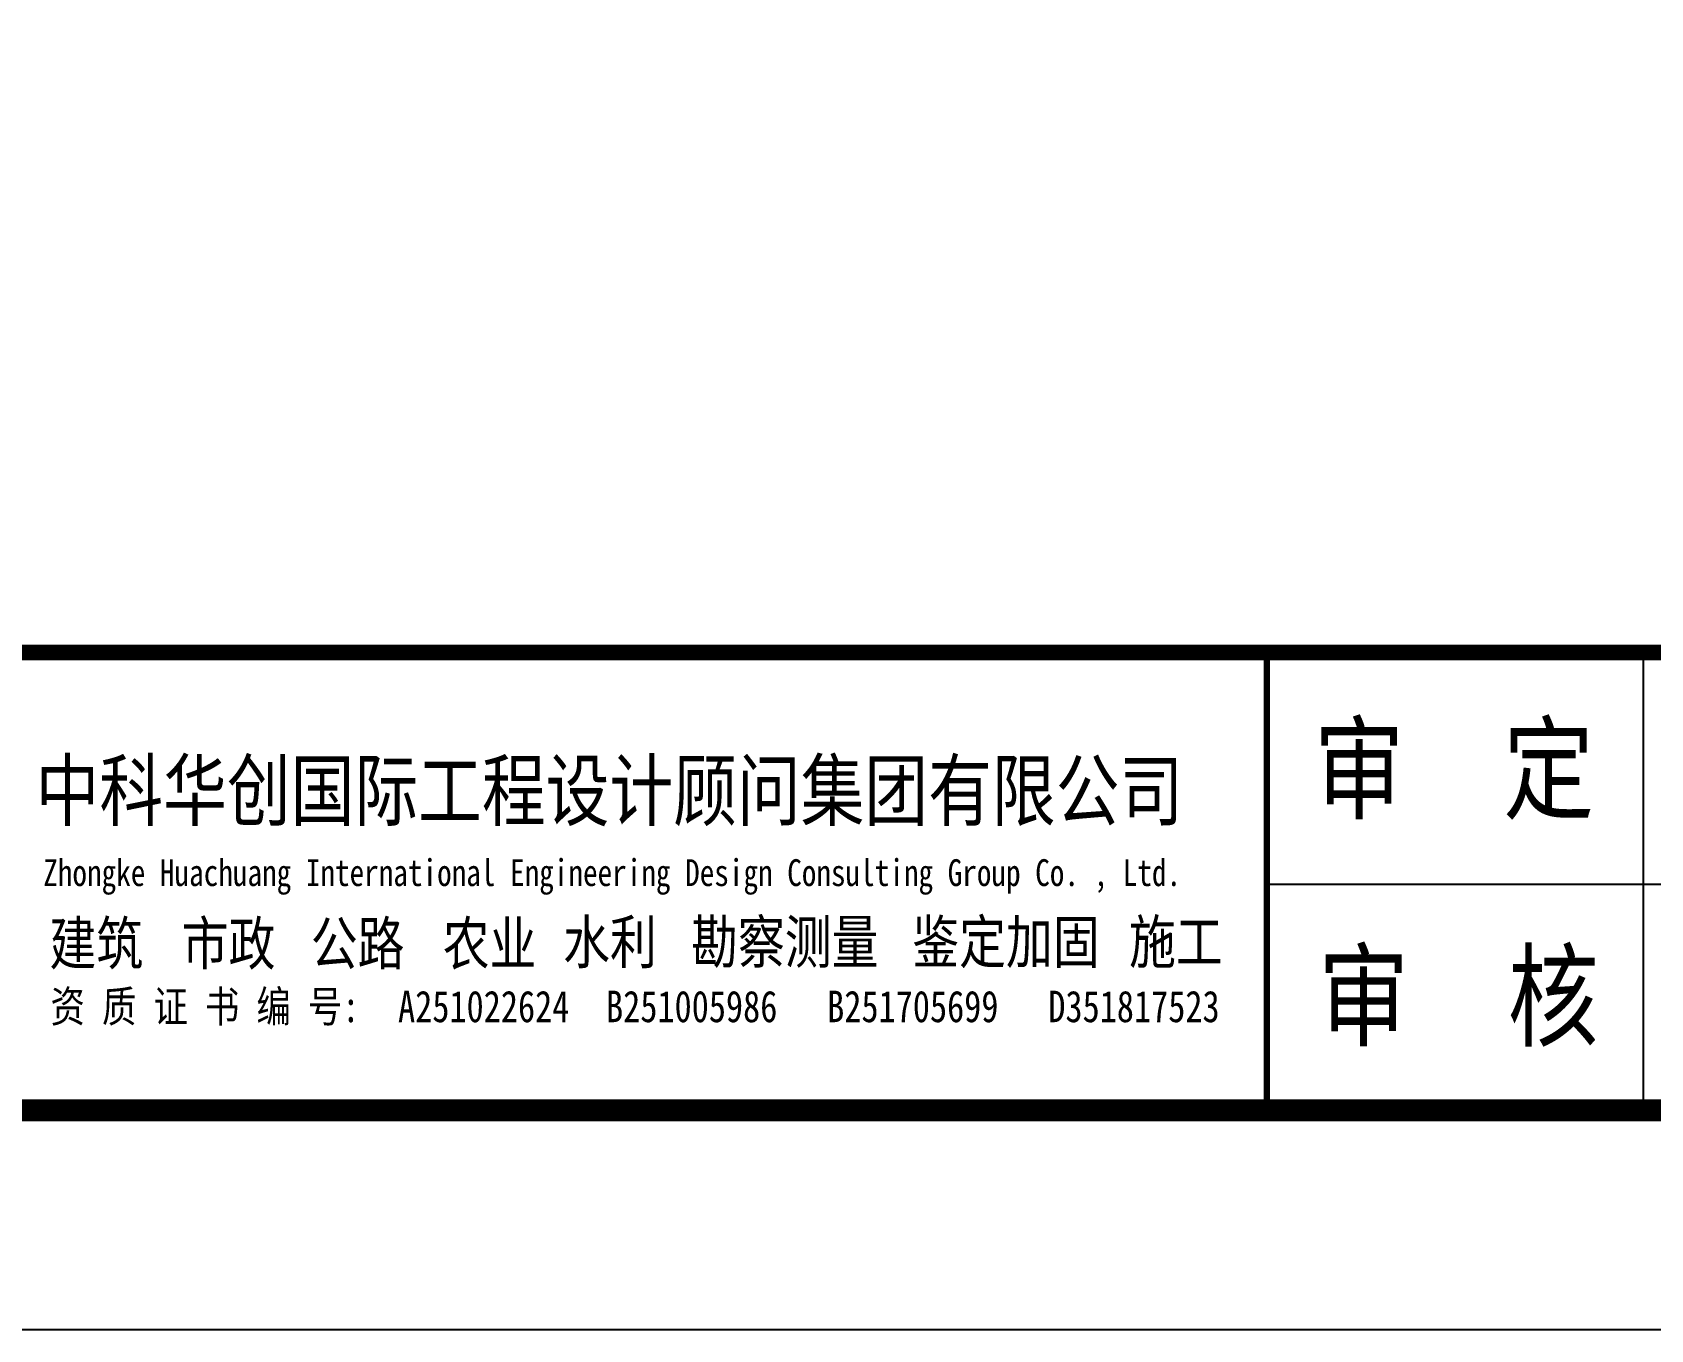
# Model space of a CAD drawing. Extents: x 4283 to 40403, y 1134 to 1764.
# Drawn here: x 7251 to 7303.2, y 1467.1 to 1508.9 of the extents above; entities that cross this region are included whole.
import ezdxf

# ---------------------------------------------------------------- set-up
doc = ezdxf.new("R2010")
doc.units = 0
for name, color, linetype in [('PUB_TITLE', 4, 'Continuous'), ('S-MODIFY', 4, 'Continuous'), ('华泽绵阳图框', 7, 'Continuous'), ('图框', 7, 'Continuous'), ('致远博图框', 7, 'Continuous')]:
    doc.layers.add(name, color=color, linetype=linetype)
doc.styles.add('-宋体', font='', dxfattribs={"width": 0.8})
doc.styles.add('黑体', font='simhei.ttf')
doc.styles.get('-宋体').set_extended_font_data('SimSun')

msp = doc.modelspace()

# ---------------------------------------------------------------- linework, layer by layer
at = {"layer": 'PUB_TITLE'}
msp.add_lwpolyline([(7222.534, 1467.091), (7642.534, 1467.091), (7642.534, 1764.091), (7222.534, 1764.091)], close=True, dxfattribs=at)
at = {"layer": 'PUB_TITLE', "color": 7, "const_width": 0.506}
msp.add_lwpolyline([(7240.211, 1474.161), (7635.234, 1474.161), (7635.239, 1488.923), (7240.211, 1488.923)], close=True, dxfattribs=at)
at = {"layer": 'S-MODIFY'}
msp.add_lwpolyline([(7222.534, 1467.091), (7642.534, 1467.091), (7642.534, 1764.091), (7222.534, 1764.091)], close=True, dxfattribs=at)
at = {"layer": '华泽绵阳图框', "color": 7}
for p, q in [((7303.01, 1474.076), (7303.01, 1488.838)), ((7290.855, 1481.457), (7400.246, 1481.457))]:
    msp.add_line(p, q, dxfattribs=at)
at = {"layer": '华泽绵阳图框', "color": 7, "const_width": 0.707}
msp.add_lwpolyline([(7240.211, 1474.161), (7635.464, 1474.161), (7635.464, 1756.99), (7240.211, 1756.99)], close=True, dxfattribs=at)
at = {"layer": '华泽绵阳图框', "color": 7, "const_width": 0.506}
msp.add_lwpolyline([(7240.211, 1488.923), (7635.239, 1488.923)], dxfattribs=at)
at = {"layer": '华泽绵阳图框', "color": 7, "const_width": 0.203, "flags": 128}
msp.add_lwpolyline([(7290.855, 1474.049), (7290.855, 1488.923)], dxfattribs=at)

# ---------------------------------------------------------------- texts
at = {"layer": '图框', "color": 7, "style": '-宋体', "width": 0.8}
for s, p in [('审', (7292.373, 1483.83)), ('定', (7298.483, 1483.83)), ('审', (7292.517, 1476.506)), ('核', (7298.627, 1476.506))]:
    msp.add_text(s, height=2.685, dxfattribs=at).set_placement(p)
at = {"layer": '致远博图框', "color": 7, "style": '黑体', "width": 0.8}
for s, height, p in [('中科华创国际工程设计顾问集团有限公司', 1.884, (7251.156, 1483.531)), ('中科华创国际工程设计顾问集团有限公司', 1.884, (7251.156, 1483.531)), ('Zhongke Huachuang International Engineering Design Consulting Group Co. , Ltd.', 0.86439, (7251.401, 1481.392)), ('Zhongke Huachuang International Engineering Design Consulting Group Co. , Ltd.', 0.86439, (7251.401, 1481.392)), ('勘察测量', 1.385, (7272.291, 1478.901)), ('勘察测量', 1.385, (7272.291, 1478.901)), ('鉴定加固', 1.385, (7279.424, 1478.901)), ('鉴定加固', 1.385, (7279.424, 1478.901)), ('施工', 1.385, (7286.415, 1478.901)), ('施工', 1.385, (7286.415, 1478.901)), ('建筑', 1.385, (7251.599, 1478.85)), ('建筑', 1.385, (7251.599, 1478.85)), ('市政', 1.385, (7255.865, 1478.85)), ('市政', 1.385, (7255.865, 1478.85)), ('公路', 1.385, (7260.027, 1478.85)), ('公路', 1.385, (7260.027, 1478.85)), ('农业', 1.385, (7264.282, 1478.85)), ('农业', 1.385, (7264.282, 1478.85)), ('水利', 1.385, (7268.165, 1478.894)), ('水利', 1.385, (7268.165, 1478.894)), ('资 质 证 书 编 号:', 1.01515, (7251.636, 1477.003)), ('资 质 证 书 编 号:', 1.01515, (7251.636, 1477.003)), ('A251022624', 1.0152, (7262.842, 1477.003)), ('A251022624', 1.0152, (7262.842, 1477.003)), ('B251005986', 1.0152, (7269.549, 1477.003)), ('B251005986', 1.0152, (7269.549, 1477.003)), ('B251705699', 1.0152, (7276.68, 1477.003)), ('B251705699', 1.0152, (7276.68, 1477.003)), ('D351817523', 1.0152, (7283.811, 1477.003)), ('D351817523', 1.0152, (7283.811, 1477.003))]:
    msp.add_text(s, height=height, dxfattribs=at).set_placement(p)

doc.saveas('drawing.dxf')
